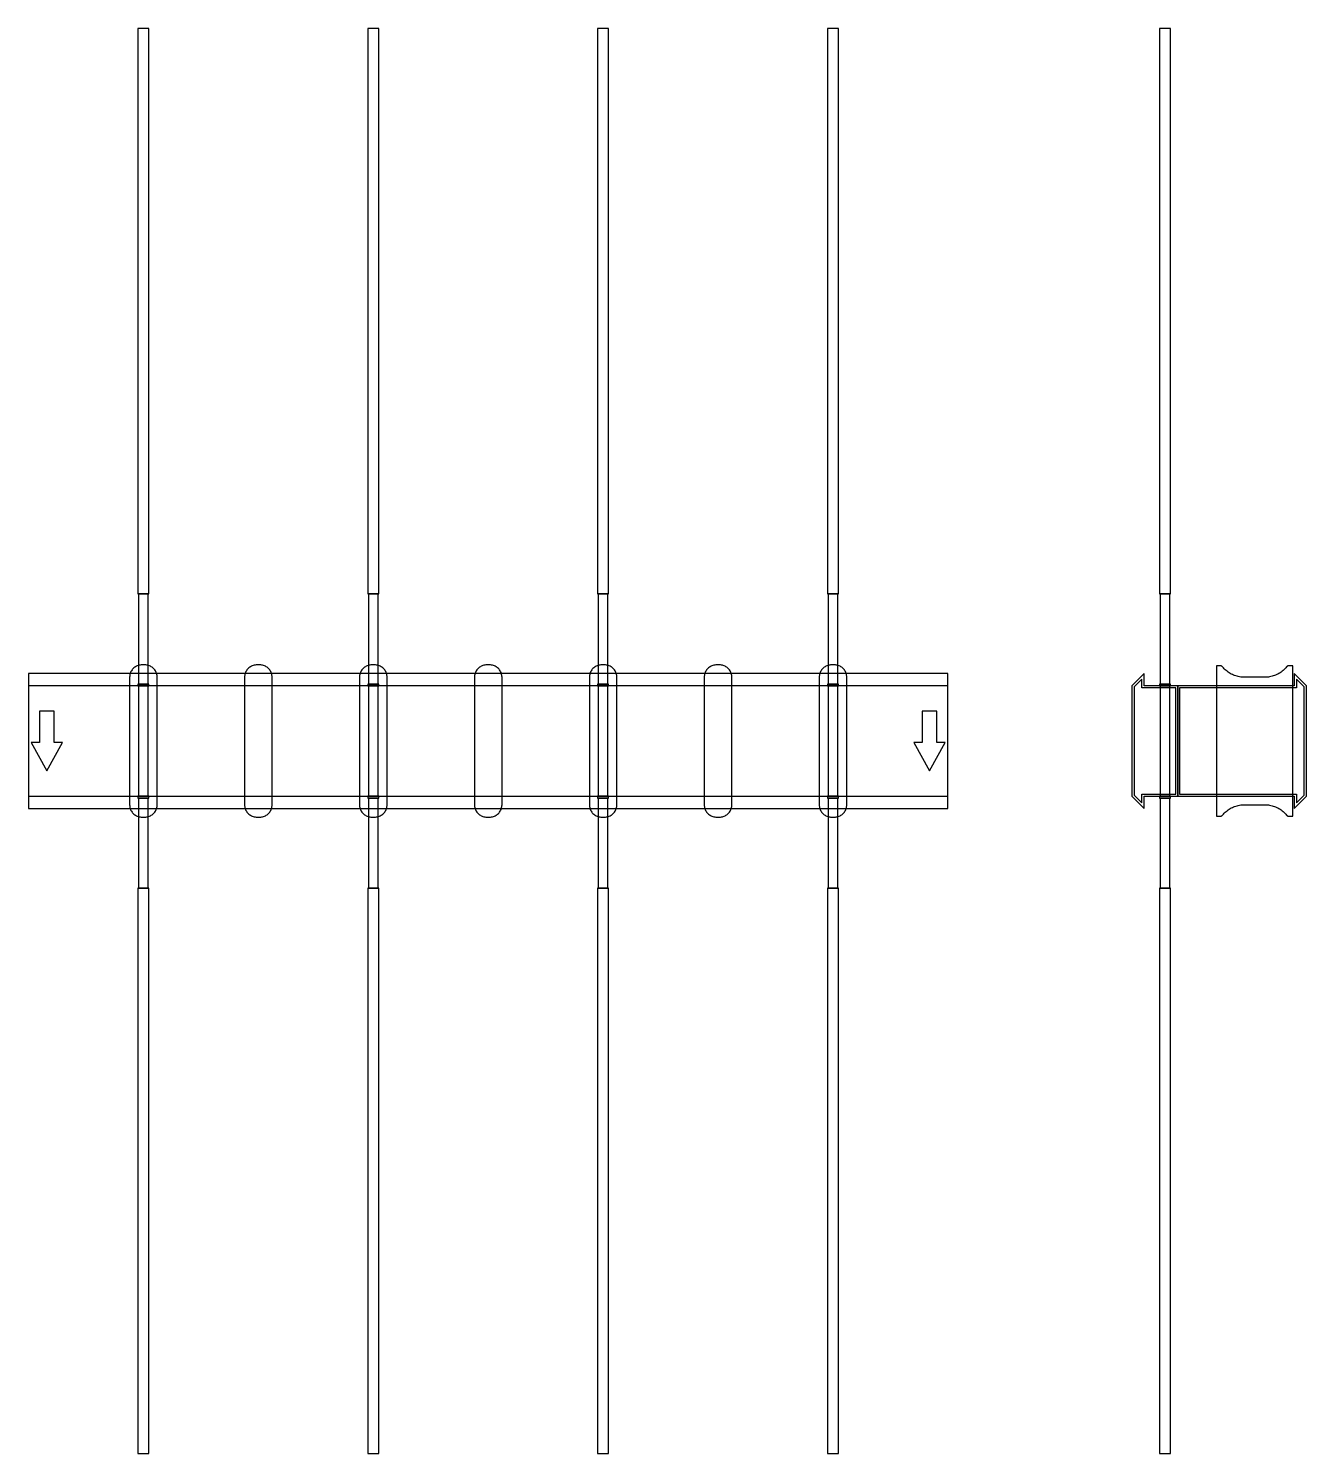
# Model space of a CAD drawing. Extents: x 0 to 1390, y -775 to 775.
import ezdxf

# ---------------------------------------------------------------- set-up
doc = ezdxf.new("R2010")
doc.units = 0
doc.layers.add('Halfen', color=7, linetype='CONTINUOUS')

msp = doc.modelspace()

# ---------------------------------------------------------------- linework, layer by layer
at = {"layer": 'Halfen', "color": 7}
for points in [[(131, 160), (131, 775), (119, 775), (119, 160)], [(381, 160), (381, 775), (369, 775), (369, 160)], [(631, 160), (631, 775), (619, 775), (619, 160)], [(881, 160), (881, 775), (869, 775), (869, 160)], [(1242, 160), (1242, 775), (1230, 775), (1230, 160)], [(130.25, 62), (130.25, 160), (119.75, 160), (119.75, 62)], [(380.25, 62), (380.25, 160), (369.75, 160), (369.75, 62)], [(630.25, 62), (630.25, 160), (619.75, 160), (619.75, 62)], [(880.25, 62), (880.25, 160), (869.75, 160), (869.75, 62)], [(1241.25, 62), (1241.25, 160), (1230.75, 160), (1230.75, 62)], [(140, -69.3), (140, -56.8), (140, 69.3), (139.958, 70.359), (139.834, 71.412), (139.627, 72.452), (139.339, 73.472), (138.972, 74.466), (138.529, 75.429), (138.011, 76.354), (137.422, 77.235), (136.765, 78.068), (136.046, 78.846), (135.268, 79.565), (134.435, 80.222), (133.554, 80.811), (132.629, 81.329), (131.666, 81.772), (130.672, 82.139), (129.652, 82.427), (128.612, 82.634), (127.559, 82.758), (126.5, 82.8), (123.5, 82.8), (122.441, 82.758), (121.388, 82.634), (120.348, 82.427), (119.328, 82.139), (118.334, 81.772), (117.371, 81.329), (116.446, 80.811), (115.565, 80.222), (114.732, 79.565), (113.954, 78.846), (113.235, 78.068), (112.578, 77.235), (111.989, 76.354), (111.471, 75.429), (111.028, 74.466), (110.661, 73.472), (110.373, 72.452), (110.166, 71.412), (110.042, 70.359), (110, 69.3), (110, -56.8), (110, -69.3), (110.042, -70.359), (110.166, -71.412), (110.373, -72.452), (110.661, -73.472), (111.028, -74.466), (111.471, -75.429), (111.989, -76.354), (112.578, -77.235), (113.235, -78.068), (113.954, -78.846), (114.732, -79.565), (115.565, -80.222), (116.446, -80.811), (117.371, -81.329), (118.334, -81.772), (119.328, -82.139), (120.348, -82.427), (121.388, -82.634), (122.441, -82.758), (123.5, -82.8), (126.5, -82.8), (127.559, -82.758), (128.612, -82.634), (129.652, -82.427), (130.672, -82.139), (131.666, -81.772), (132.629, -81.329), (133.554, -80.811), (134.435, -80.222), (135.268, -79.565), (136.046, -78.846), (136.765, -78.068), (137.422, -77.235), (138.011, -76.354), (138.529, -75.429), (138.972, -74.466), (139.339, -73.472), (139.627, -72.452), (139.834, -71.412), (139.958, -70.359), (140, -69.3)], [(265, -69.3), (265, -56.8), (265, 69.3), (264.958, 70.359), (264.834, 71.412), (264.627, 72.452), (264.339, 73.472), (263.972, 74.466), (263.529, 75.429), (263.011, 76.354), (262.422, 77.235), (261.765, 78.068), (261.046, 78.846), (260.268, 79.565), (259.435, 80.222), (258.554, 80.811), (257.629, 81.329), (256.666, 81.772), (255.672, 82.139), (254.652, 82.427), (253.612, 82.634), (252.559, 82.758), (251.5, 82.8), (248.5, 82.8), (247.441, 82.758), (246.388, 82.634), (245.348, 82.427), (244.328, 82.139), (243.334, 81.772), (242.371, 81.329), (241.446, 80.811), (240.565, 80.222), (239.732, 79.565), (238.954, 78.846), (238.235, 78.068), (237.578, 77.235), (236.989, 76.354), (236.471, 75.429), (236.028, 74.466), (235.661, 73.472), (235.373, 72.452), (235.166, 71.412), (235.042, 70.359), (235, 69.3), (235, -56.8), (235, -69.3), (235.042, -70.359), (235.166, -71.412), (235.373, -72.452), (235.661, -73.472), (236.028, -74.466), (236.471, -75.429), (236.989, -76.354), (237.578, -77.235), (238.235, -78.068), (238.954, -78.846), (239.732, -79.565), (240.565, -80.222), (241.446, -80.811), (242.371, -81.329), (243.334, -81.772), (244.328, -82.139), (245.348, -82.427), (246.388, -82.634), (247.441, -82.758), (248.5, -82.8), (251.5, -82.8), (252.559, -82.758), (253.612, -82.634), (254.652, -82.427), (255.672, -82.139), (256.666, -81.772), (257.629, -81.329), (258.554, -80.811), (259.435, -80.222), (260.268, -79.565), (261.046, -78.846), (261.765, -78.068), (262.422, -77.235), (263.011, -76.354), (263.529, -75.429), (263.972, -74.466), (264.339, -73.472), (264.627, -72.452), (264.834, -71.412), (264.958, -70.359), (265, -69.3)], [(390, -69.3), (390, -56.8), (390, 69.3), (389.958, 70.359), (389.834, 71.412), (389.627, 72.452), (389.339, 73.472), (388.972, 74.466), (388.529, 75.429), (388.011, 76.354), (387.422, 77.235), (386.765, 78.068), (386.046, 78.846), (385.268, 79.565), (384.435, 80.222), (383.554, 80.811), (382.629, 81.329), (381.666, 81.772), (380.672, 82.139), (379.652, 82.427), (378.612, 82.634), (377.559, 82.758), (376.5, 82.8), (373.5, 82.8), (372.441, 82.758), (371.388, 82.634), (370.348, 82.427), (369.328, 82.139), (368.334, 81.772), (367.371, 81.329), (366.446, 80.811), (365.565, 80.222), (364.732, 79.565), (363.954, 78.846), (363.235, 78.068), (362.578, 77.235), (361.989, 76.354), (361.471, 75.429), (361.028, 74.466), (360.661, 73.472), (360.373, 72.452), (360.166, 71.412), (360.042, 70.359), (360, 69.3), (360, -56.8), (360, -69.3), (360.042, -70.359), (360.166, -71.412), (360.373, -72.452), (360.661, -73.472), (361.028, -74.466), (361.471, -75.429), (361.989, -76.354), (362.578, -77.235), (363.235, -78.068), (363.954, -78.846), (364.732, -79.565), (365.565, -80.222), (366.446, -80.811), (367.371, -81.329), (368.334, -81.772), (369.328, -82.139), (370.348, -82.427), (371.388, -82.634), (372.441, -82.758), (373.5, -82.8), (376.5, -82.8), (377.559, -82.758), (378.612, -82.634), (379.652, -82.427), (380.672, -82.139), (381.666, -81.772), (382.629, -81.329), (383.554, -80.811), (384.435, -80.222), (385.268, -79.565), (386.046, -78.846), (386.765, -78.068), (387.422, -77.235), (388.011, -76.354), (388.529, -75.429), (388.972, -74.466), (389.339, -73.472), (389.627, -72.452), (389.834, -71.412), (389.958, -70.359), (390, -69.3)], [(515, -69.3), (515, -56.8), (515, 69.3), (514.958, 70.359), (514.834, 71.412), (514.627, 72.452), (514.339, 73.472), (513.972, 74.466), (513.529, 75.429), (513.011, 76.354), (512.422, 77.235), (511.765, 78.068), (511.046, 78.846), (510.268, 79.565), (509.435, 80.222), (508.554, 80.811), (507.629, 81.329), (506.666, 81.772), (505.672, 82.139), (504.652, 82.427), (503.612, 82.634), (502.559, 82.758), (501.5, 82.8), (498.5, 82.8), (497.441, 82.758), (496.388, 82.634), (495.348, 82.427), (494.328, 82.139), (493.334, 81.772), (492.371, 81.329), (491.446, 80.811), (490.565, 80.222), (489.732, 79.565), (488.954, 78.846), (488.235, 78.068), (487.578, 77.235), (486.989, 76.354), (486.471, 75.429), (486.028, 74.466), (485.661, 73.472), (485.373, 72.452), (485.166, 71.412), (485.042, 70.359), (485, 69.3), (485, -56.8), (485, -69.3), (485.042, -70.359), (485.166, -71.412), (485.373, -72.452), (485.661, -73.472), (486.028, -74.466), (486.471, -75.429), (486.989, -76.354), (487.578, -77.235), (488.235, -78.068), (488.954, -78.846), (489.732, -79.565), (490.565, -80.222), (491.446, -80.811), (492.371, -81.329), (493.334, -81.772), (494.328, -82.139), (495.348, -82.427), (496.388, -82.634), (497.441, -82.758), (498.5, -82.8), (501.5, -82.8), (502.559, -82.758), (503.612, -82.634), (504.652, -82.427), (505.672, -82.139), (506.666, -81.772), (507.629, -81.329), (508.554, -80.811), (509.435, -80.222), (510.268, -79.565), (511.046, -78.846), (511.765, -78.068), (512.422, -77.235), (513.011, -76.354), (513.529, -75.429), (513.972, -74.466), (514.339, -73.472), (514.627, -72.452), (514.834, -71.412), (514.958, -70.359), (515, -69.3)], [(640, -69.3), (640, -56.8), (640, 69.3), (639.958, 70.359), (639.834, 71.412), (639.627, 72.452), (639.339, 73.472), (638.972, 74.466), (638.529, 75.429), (638.011, 76.354), (637.422, 77.235), (636.765, 78.068), (636.046, 78.846), (635.268, 79.565), (634.435, 80.222), (633.554, 80.811), (632.629, 81.329), (631.666, 81.772), (630.672, 82.139), (629.652, 82.427), (628.612, 82.634), (627.559, 82.758), (626.5, 82.8), (623.5, 82.8), (622.441, 82.758), (621.388, 82.634), (620.348, 82.427), (619.328, 82.139), (618.334, 81.772), (617.371, 81.329), (616.446, 80.811), (615.565, 80.222), (614.732, 79.565), (613.954, 78.846), (613.235, 78.068), (612.578, 77.235), (611.989, 76.354), (611.471, 75.429), (611.028, 74.466), (610.661, 73.472), (610.373, 72.452), (610.166, 71.412), (610.042, 70.359), (610, 69.3), (610, -56.8), (610, -69.3), (610.042, -70.359), (610.166, -71.412), (610.373, -72.452), (610.661, -73.472), (611.028, -74.466), (611.471, -75.429), (611.989, -76.354), (612.578, -77.235), (613.235, -78.068), (613.954, -78.846), (614.732, -79.565), (615.565, -80.222), (616.446, -80.811), (617.371, -81.329), (618.334, -81.772), (619.328, -82.139), (620.348, -82.427), (621.388, -82.634), (622.441, -82.758), (623.5, -82.8), (626.5, -82.8), (627.559, -82.758), (628.612, -82.634), (629.652, -82.427), (630.672, -82.139), (631.666, -81.772), (632.629, -81.329), (633.554, -80.811), (634.435, -80.222), (635.268, -79.565), (636.046, -78.846), (636.765, -78.068), (637.422, -77.235), (638.011, -76.354), (638.529, -75.429), (638.972, -74.466), (639.339, -73.472), (639.627, -72.452), (639.834, -71.412), (639.958, -70.359), (640, -69.3)], [(765, -69.3), (765, -56.8), (765, 69.3), (764.958, 70.359), (764.834, 71.412), (764.627, 72.452), (764.339, 73.472), (763.972, 74.466), (763.529, 75.429), (763.011, 76.354), (762.422, 77.235), (761.765, 78.068), (761.046, 78.846), (760.268, 79.565), (759.435, 80.222), (758.554, 80.811), (757.629, 81.329), (756.666, 81.772), (755.672, 82.139), (754.652, 82.427), (753.612, 82.634), (752.559, 82.758), (751.5, 82.8), (748.5, 82.8), (747.441, 82.758), (746.388, 82.634), (745.348, 82.427), (744.328, 82.139), (743.334, 81.772), (742.371, 81.329), (741.446, 80.811), (740.565, 80.222), (739.732, 79.565), (738.954, 78.846), (738.235, 78.068), (737.578, 77.235), (736.989, 76.354), (736.471, 75.429), (736.028, 74.466), (735.661, 73.472), (735.373, 72.452), (735.166, 71.412), (735.042, 70.359), (735, 69.3), (735, -56.8), (735, -69.3), (735.042, -70.359), (735.166, -71.412), (735.373, -72.452), (735.661, -73.472), (736.028, -74.466), (736.471, -75.429), (736.989, -76.354), (737.578, -77.235), (738.235, -78.068), (738.954, -78.846), (739.732, -79.565), (740.565, -80.222), (741.446, -80.811), (742.371, -81.329), (743.334, -81.772), (744.328, -82.139), (745.348, -82.427), (746.388, -82.634), (747.441, -82.758), (748.5, -82.8), (751.5, -82.8), (752.559, -82.758), (753.612, -82.634), (754.652, -82.427), (755.672, -82.139), (756.666, -81.772), (757.629, -81.329), (758.554, -80.811), (759.435, -80.222), (760.268, -79.565), (761.046, -78.846), (761.765, -78.068), (762.422, -77.235), (763.011, -76.354), (763.529, -75.429), (763.972, -74.466), (764.339, -73.472), (764.627, -72.452), (764.834, -71.412), (764.958, -70.359), (765, -69.3)], [(890, -69.3), (890, -56.8), (890, 69.3), (889.958, 70.359), (889.834, 71.412), (889.627, 72.452), (889.339, 73.472), (888.972, 74.466), (888.529, 75.429), (888.011, 76.354), (887.422, 77.235), (886.765, 78.068), (886.046, 78.846), (885.268, 79.565), (884.435, 80.222), (883.554, 80.811), (882.629, 81.329), (881.666, 81.772), (880.672, 82.139), (879.652, 82.427), (878.612, 82.634), (877.559, 82.758), (876.5, 82.8), (873.5, 82.8), (872.441, 82.758), (871.388, 82.634), (870.348, 82.427), (869.328, 82.139), (868.334, 81.772), (867.371, 81.329), (866.446, 80.811), (865.565, 80.222), (864.732, 79.565), (863.954, 78.846), (863.235, 78.068), (862.578, 77.235), (861.989, 76.354), (861.471, 75.429), (861.028, 74.466), (860.661, 73.472), (860.373, 72.452), (860.166, 71.412), (860.042, 70.359), (860, 69.3), (860, -56.8), (860, -69.3), (860.042, -70.359), (860.166, -71.412), (860.373, -72.452), (860.661, -73.472), (861.028, -74.466), (861.471, -75.429), (861.989, -76.354), (862.578, -77.235), (863.235, -78.068), (863.954, -78.846), (864.732, -79.565), (865.565, -80.222), (866.446, -80.811), (867.371, -81.329), (868.334, -81.772), (869.328, -82.139), (870.348, -82.427), (871.388, -82.634), (872.441, -82.758), (873.5, -82.8), (876.5, -82.8), (877.559, -82.758), (878.612, -82.634), (879.652, -82.427), (880.672, -82.139), (881.666, -81.772), (882.629, -81.329), (883.554, -80.811), (884.435, -80.222), (885.268, -79.565), (886.046, -78.846), (886.765, -78.068), (887.422, -77.235), (888.011, -76.354), (888.529, -75.429), (888.972, -74.466), (889.339, -73.472), (889.627, -72.452), (889.834, -71.412), (889.958, -70.359), (890, -69.3)], [(1375, -81.8), (1375, 81.8), (1371, 81.8), (1370.846, 81.797), (1370.691, 81.786), (1370.538, 81.769), (1370.385, 81.746), (1370.234, 81.715), (1370.084, 81.678), (1369.936, 81.634), (1369.789, 81.584), (1369.646, 81.527), (1369.505, 81.464), (1369.366, 81.395), (1369.231, 81.32), (1369.1, 81.239), (1368.972, 81.153), (1368.848, 81.06), (1368.728, 80.963), (1368.613, 80.86), (1368.502, 80.752), (1368.397, 80.639), (1368.296, 80.522), (1367.41, 79.491), (1366.479, 78.5), (1365.505, 77.551), (1364.491, 76.646), (1363.437, 75.787), (1362.347, 74.975), (1361.222, 74.211), (1360.064, 73.499), (1358.876, 72.838), (1357.66, 72.23), (1356.418, 71.676), (1355.153, 71.178), (1353.867, 70.736), (1352.563, 70.351), (1351.243, 70.024), (1349.911, 69.756), (1348.567, 69.547), (1347.216, 69.397), (1345.859, 69.307), (1344.5, 69.277), (1322.5, 69.277), (1321.141, 69.307), (1319.784, 69.397), (1318.433, 69.547), (1317.089, 69.756), (1315.757, 70.024), (1314.437, 70.351), (1313.133, 70.736), (1311.847, 71.178), (1310.582, 71.676), (1309.34, 72.23), (1308.124, 72.838), (1306.936, 73.499), (1305.778, 74.211), (1304.653, 74.975), (1303.563, 75.787), (1302.509, 76.646), (1301.495, 77.551), (1300.521, 78.5), (1299.59, 79.491), (1298.704, 80.522), (1298.603, 80.639), (1298.498, 80.752), (1298.387, 80.86), (1298.272, 80.963), (1298.152, 81.06), (1298.028, 81.153), (1297.9, 81.239), (1297.769, 81.32), (1297.634, 81.395), (1297.495, 81.464), (1297.354, 81.527), (1297.211, 81.584), (1297.064, 81.634), (1296.916, 81.678), (1296.766, 81.715), (1296.615, 81.746), (1296.462, 81.769), (1296.309, 81.786), (1296.154, 81.797), (1296, 81.8), (1292, 81.8), (1292, -81.8), (1296, -81.8), (1296.154, -81.797), (1296.309, -81.786), (1296.462, -81.769), (1296.615, -81.746), (1296.766, -81.715), (1296.916, -81.678), (1297.064, -81.634), (1297.211, -81.584), (1297.354, -81.527), (1297.495, -81.464), (1297.634, -81.395), (1297.769, -81.32), (1297.9, -81.239), (1298.028, -81.153), (1298.152, -81.06), (1298.272, -80.963), (1298.387, -80.86), (1298.498, -80.752), (1298.603, -80.639), (1298.704, -80.522), (1299.59, -79.491), (1300.521, -78.5), (1301.495, -77.551), (1302.509, -76.646), (1303.563, -75.787), (1304.653, -74.975), (1305.778, -74.211), (1306.936, -73.499), (1308.124, -72.838), (1309.34, -72.23), (1310.582, -71.676), (1311.847, -71.178), (1313.133, -70.736), (1314.437, -70.351), (1315.757, -70.024), (1317.089, -69.756), (1318.433, -69.547), (1319.784, -69.397), (1321.141, -69.307), (1322.5, -69.277), (1344.5, -69.277), (1345.859, -69.307), (1347.216, -69.397), (1348.567, -69.547), (1349.911, -69.756), (1351.243, -70.024), (1352.563, -70.351), (1353.867, -70.736), (1355.153, -71.178), (1356.418, -71.676), (1357.66, -72.23), (1358.876, -72.838), (1360.064, -73.499), (1361.222, -74.211), (1362.347, -74.975), (1363.437, -75.787), (1364.491, -76.646), (1365.505, -77.551), (1366.479, -78.5), (1367.41, -79.491), (1368.296, -80.522), (1368.397, -80.639), (1368.502, -80.752), (1368.613, -80.86), (1368.728, -80.963), (1368.848, -81.06), (1368.972, -81.153), (1369.1, -81.239), (1369.231, -81.32), (1369.366, -81.395), (1369.505, -81.464), (1369.646, -81.527), (1369.789, -81.584), (1369.936, -81.634), (1370.084, -81.678), (1370.234, -81.715), (1370.385, -81.746), (1370.538, -81.769), (1370.691, -81.786), (1370.846, -81.797), (1371, -81.8)], [(0, -73.5), (1000, -73.5), (1000, 73.5), (0, 73.5)], [(131, 60), (131, 62), (119, 62), (119, 60)], [(381, 60), (381, 62), (369, 62), (369, 60)], [(631, 60), (631, 62), (619, 62), (619, 60)], [(881, 60), (881, 62), (869, 62), (869, 60)], [(1250, -60), (1250, 60), (1213.5, 60), (1213.5, 73.5), (1200, 60), (1200, -60), (1213.5, -73.5), (1213.5, -60)], [(1248, -58), (1248, 58), (1211, 58), (1211, 67.25), (1202.5, 58.75), (1202.5, -58.75), (1211, -67.25), (1211, -58)], [(1242, 60), (1242, 62), (1230, 62), (1230, 60)], [(1390, -60), (1390, 60), (1376.5, 73.5), (1376.5, 60), (1250, 60), (1250, -60), (1376.5, -60), (1376.5, -73.5)], [(1387.5, -58.75), (1387.5, 58.75), (1379, 67.25), (1379, 58), (1252, 58), (1252, -58), (1379, -58), (1379, -67.25)], [(0, -60), (1000, -60), (1000, 60), (0, 60)], [(130.25, -60), (130.25, 60), (119.75, 60), (119.75, -60)], [(380.25, -60), (380.25, 60), (369.75, 60), (369.75, -60)], [(630.25, -60), (630.25, 60), (619.75, 60), (619.75, -60)], [(880.25, -60), (880.25, 60), (869.75, 60), (869.75, -60)], [(1241.25, -60), (1241.25, 60), (1230.75, 60), (1230.75, -60)], [(20, -32.5), (37, -1.5), (28, -1.5), (28, 32.5), (12, 32.5), (12, -1.5), (3, -1.5)], [(980, -32.5), (997, -1.5), (988, -1.5), (988, 32.5), (972, 32.5), (972, -1.5), (963, -1.5)], [(131, -62), (131, -60), (119, -60), (119, -62)], [(130.25, -160), (130.25, -62), (119.75, -62), (119.75, -160)], [(381, -62), (381, -60), (369, -60), (369, -62)], [(380.25, -160), (380.25, -62), (369.75, -62), (369.75, -160)], [(631, -62), (631, -60), (619, -60), (619, -62)], [(630.25, -160), (630.25, -62), (619.75, -62), (619.75, -160)], [(881, -62), (881, -60), (869, -60), (869, -62)], [(880.25, -160), (880.25, -62), (869.75, -62), (869.75, -160)], [(1242, -62), (1242, -60), (1230, -60), (1230, -62)], [(1241.25, -160), (1241.25, -62), (1230.75, -62), (1230.75, -160)], [(131, -775), (131, -160), (119, -160), (119, -775)], [(381, -775), (381, -160), (369, -160), (369, -775)], [(631, -775), (631, -160), (619, -160), (619, -775)], [(881, -775), (881, -160), (869, -160), (869, -775)], [(1242, -775), (1242, -160), (1230, -160), (1230, -775)]]:
    msp.add_lwpolyline(points, close=True, dxfattribs=at)

doc.saveas('drawing.dxf')
